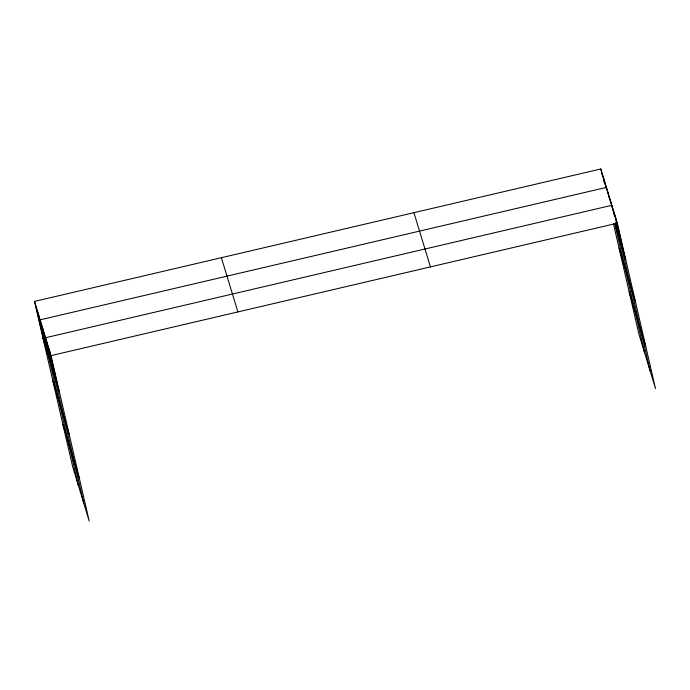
<?xml version="1.0" encoding="UTF-8"?>
<svg xmlns="http://www.w3.org/2000/svg" width="690" height="690" viewBox="0 0 690 690"><rect width="100%" height="100%" fill="white"/><g stroke="black" fill="none" stroke-linecap="round" stroke-linejoin="round"><path stroke-width="1.03" d="M34.5 301.409L51.017 355.626L89.2 521.028L72.683 466.802L34.5 301.409L600.8 168.972L617.317 223.198L655.5 388.591L638.983 334.374L613.453 223.776M51.017 355.626L617.317 223.198M625.761 259.785L614.859 224L644.598 352.806M619.059 248.072L635.576 302.289M629.168 291.861L645.685 346.087M413.922 212.675L430.439 266.901M221.378 257.706L237.895 311.923M42.944 337.997L59.461 392.213M52.759 380.501L69.276 434.726M62.868 424.298L79.385 478.515M615.954 218.721L624.398 255.309M614.592 214.254L623.036 250.841M613.229 209.777L614.678 216.048M616.368 223.37L621.673 246.364M614.04 214.711L611.866 205.301L45.566 337.738L83.749 503.131M615.972 223.077L650.049 370.703M610.503 200.833L611.952 207.104M615.575 222.784L618.947 237.42M609.141 196.357L610.59 202.627M615.42 223.534L617.585 232.944M607.778 191.88L609.227 198.159M615.014 223.241L616.222 228.468M607.864 193.683L606.415 187.413L40.115 319.841L78.298 485.234M605.009 182.798L606.458 189.077M603.612 178.192L605.052 184.463M602.206 173.587L604.38 182.997M600.8 168.972L602.249 175.251M49.654 351.158L58.098 387.746M48.291 346.682L56.735 383.269M46.929 342.206L55.373 378.793M44.203 333.261L52.647 369.849M42.84 328.785L51.284 365.372M41.478 324.317L49.922 360.905M38.709 315.235L47.162 351.822M37.312 310.621L45.756 347.208M35.906 306.015L44.35 342.602"/></g></svg>
